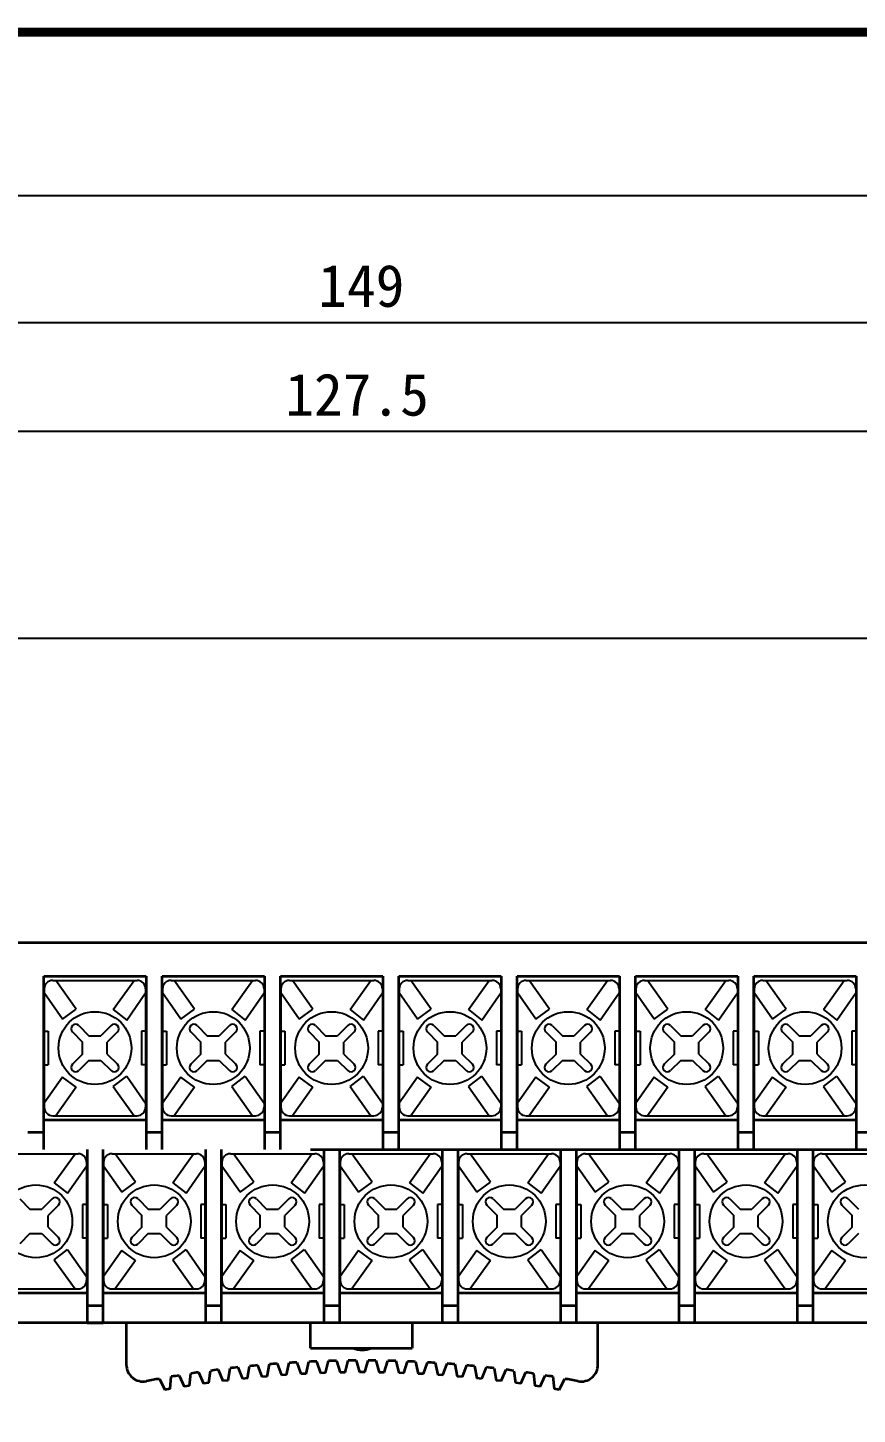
# Model space of a CAD drawing. Header units: millimetres. Extents: x 1618 to 2479, y 422 to 709.
# Drawn here: x 2212.8 to 2261.9, y 627.3 to 709.3 of the extents above; entities that cross this region are included whole.
import ezdxf

# ---------------------------------------------------------------- set-up
doc = ezdxf.new("R2010")
doc.units = ezdxf.units.MM
doc.layers.add('S', color=3, linetype='Continuous')
doc.layers.add('SHEET', color=7, linetype='Continuous')
doc.layers.add('가시적인 것(ISO)', color=7, linetype='Continuous', lineweight=35)
doc.dimstyles.get("Standard").update_dxf_attribs({"dimtxt": 0.18, "dimasz": 0.18, "dimexe": 0.18, "dimexo": 0.0625, "dimgap": 0.09, "dimtad": 0, "dimtih": 1, "dimtoh": 1, "dimdec": 4, "dimzin": 0, "dimdsep": 46, "dimtxsty": 'Standard', "dimcen": 0.09, "dimadec": 0, "dimazin": 0, "dimtfac": 1, "dimtdec": 4, "dimtofl": 0, "dimtmove": 0, "dimatfit": 3, "dimfxl": 1, "dimtolj": 1, "dimtzin": 0, "dimarcsym": 0})

# ---------------------------------------------------------------- blocks, each defined once
blk = doc.blocks.new('*D19')
at = {"color": 4, "lineweight": -2, "transparency": 16777216}
for p, q in [((2168.521, 660.716), (2168.521, 686.157)), ((2296.121, 660.716), (2296.121, 686.157)), ((2171.021, 685.457), (2293.621, 685.457))]:
    blk.add_line(p, q, dxfattribs=at)
at = {"color": 4, "transparency": 16777216}
for points in [[(2171.021, 685.874), (2171.021, 685.04), (2168.521, 685.457)], [(2293.621, 685.874), (2293.621, 685.04), (2296.121, 685.457)]]:
    blk.add_solid(points, dxfattribs=at)
at = {"layer": 'DEFPOINTS', "color": 0, "transparency": 16777216}
for p in [(2296.121, 685.457), (2168.521, 659.216), (2296.121, 659.216)]:
    blk.add_point(p, dxfattribs=at)
at = {"color": 4, "transparency": 16777216, "insert": (2232.321, 687.607), "char_height": 2.5, "attachment_point": 5}
blk.add_mtext('\\A1;127.5', dxfattribs=at)
blk = doc.blocks.new('*D20')
at = {"color": 4, "lineweight": -2, "transparency": 16777216}
for p, q in [((2158.071, 674.216), (2158.071, 692.593)), ((2307.071, 674.216), (2307.071, 692.593)), ((2160.571, 691.893), (2304.571, 691.893))]:
    blk.add_line(p, q, dxfattribs=at)
at = {"color": 4, "transparency": 16777216}
for points in [[(2160.571, 692.309), (2160.571, 691.476), (2158.071, 691.893)], [(2304.571, 692.309), (2304.571, 691.476), (2307.071, 691.893)]]:
    blk.add_solid(points, dxfattribs=at)
at = {"layer": 'DEFPOINTS', "color": 0, "transparency": 16777216}
for p in [(2307.071, 691.893), (2158.071, 672.716), (2307.071, 672.716)]:
    blk.add_point(p, dxfattribs=at)
at = {"color": 4, "transparency": 16777216, "insert": (2232.571, 694.043), "char_height": 2.5, "attachment_point": 5}
blk.add_mtext('\\A1;149', dxfattribs=at)

msp = doc.modelspace()

# ---------------------------------------------------------------- linework, layer by layer
for p, q in [((2158.571, 673.216), (2306.571, 673.216)), ((2214.888, 650.684), (2215.698, 651.276)), ((2221.888, 650.684), (2222.698, 651.276)), ((2228.888, 650.684), (2229.698, 651.276)), ((2235.888, 650.684), (2236.698, 651.276)), ((2242.888, 650.684), (2243.698, 651.276)), ((2249.888, 650.684), (2250.698, 651.276)), ((2256.888, 650.684), (2257.698, 651.276)), ((2217.904, 651.241), (2218.693, 650.625)), ((2224.904, 651.241), (2225.693, 650.625)), ((2231.904, 651.241), (2232.693, 650.625)), ((2238.904, 651.241), (2239.693, 650.625)), ((2245.904, 651.241), (2246.693, 650.625)), ((2252.904, 651.241), (2253.693, 650.625)), ((2259.904, 651.241), (2260.693, 650.625)), ((2215.698, 646.656), (2214.888, 647.248)), ((2217.904, 646.691), (2218.693, 647.307)), ((2222.698, 646.656), (2221.888, 647.248)), ((2224.904, 646.691), (2225.693, 647.307)), ((2229.698, 646.656), (2228.888, 647.248)), ((2231.904, 646.691), (2232.693, 647.307)), ((2236.698, 646.656), (2235.888, 647.248)), ((2238.904, 646.691), (2239.693, 647.307)), ((2243.698, 646.656), (2242.888, 647.248)), ((2245.904, 646.691), (2246.693, 647.307)), ((2250.698, 646.656), (2249.888, 647.248)), ((2252.904, 646.691), (2253.693, 647.307)), ((2257.698, 646.656), (2256.888, 647.248)), ((2259.904, 646.691), (2260.693, 647.307)), ((2214.414, 640.991), (2215.203, 640.375)), ((2218.398, 640.434), (2219.208, 641.026)), ((2221.414, 640.991), (2222.203, 640.375)), ((2225.398, 640.434), (2226.208, 641.026)), ((2228.414, 640.991), (2229.203, 640.375)), ((2232.398, 640.434), (2233.208, 641.026)), ((2235.414, 640.991), (2236.203, 640.375)), ((2239.398, 640.434), (2240.208, 641.026)), ((2242.414, 640.991), (2243.203, 640.375)), ((2246.398, 640.434), (2247.208, 641.026)), ((2249.414, 640.991), (2250.203, 640.375)), ((2253.398, 640.434), (2254.208, 641.026)), ((2256.414, 640.991), (2257.203, 640.375)), ((2260.398, 640.434), (2261.208, 641.026)), ((2214.414, 636.441), (2215.203, 637.057)), ((2219.208, 636.406), (2218.398, 636.998)), ((2221.414, 636.441), (2222.203, 637.057)), ((2226.208, 636.406), (2225.398, 636.998)), ((2228.414, 636.441), (2229.203, 637.057)), ((2233.208, 636.406), (2232.398, 636.998)), ((2235.414, 636.441), (2236.203, 637.057)), ((2240.208, 636.406), (2239.398, 636.998)), ((2242.414, 636.441), (2243.203, 637.057)), ((2247.208, 636.406), (2246.398, 636.998)), ((2249.414, 636.441), (2250.203, 637.057)), ((2254.208, 636.406), (2253.398, 636.998)), ((2256.414, 636.441), (2257.203, 637.057)), ((2261.208, 636.406), (2260.398, 636.998))]:
    msp.add_line(p, q)
at = {"color": 7}
for p, q in [((2214.316, 652.966), (2219.316, 652.966)), ((2215.698, 651.276), (2214.497, 652.966)), ((2217.904, 651.241), (2219.136, 652.966)), ((2221.316, 652.966), (2226.316, 652.966)), ((2222.698, 651.276), (2221.497, 652.966)), ((2224.904, 651.241), (2226.136, 652.966)), ((2228.316, 652.966), (2233.316, 652.966)), ((2229.698, 651.276), (2228.497, 652.966)), ((2231.904, 651.241), (2233.136, 652.966)), ((2235.316, 652.966), (2240.316, 652.966)), ((2236.698, 651.276), (2235.497, 652.966)), ((2238.904, 651.241), (2240.136, 652.966)), ((2242.316, 652.966), (2247.316, 652.966)), ((2243.698, 651.276), (2242.497, 652.966)), ((2245.904, 651.241), (2247.136, 652.966)), ((2249.316, 652.966), (2254.316, 652.966)), ((2250.698, 651.276), (2249.497, 652.966)), ((2252.904, 651.241), (2254.136, 652.966)), ((2256.316, 652.966), (2261.316, 652.966)), ((2257.698, 651.276), (2256.497, 652.966)), ((2259.904, 651.241), (2261.136, 652.966)), ((2213.816, 652.466), (2213.816, 645.466)), ((2214.888, 650.684), (2213.816, 652.224)), ((2218.693, 650.625), (2219.816, 652.224)), ((2219.816, 652.466), (2219.816, 645.466)), ((2220.816, 652.466), (2220.816, 645.466)), ((2221.888, 650.684), (2220.816, 652.224)), ((2225.693, 650.625), (2226.816, 652.224)), ((2226.816, 652.466), (2226.816, 645.466)), ((2227.816, 652.466), (2227.816, 645.466)), ((2228.888, 650.684), (2227.816, 652.224)), ((2232.693, 650.625), (2233.816, 652.224)), ((2233.816, 652.466), (2233.816, 645.466)), ((2234.816, 652.466), (2234.816, 645.466)), ((2235.888, 650.684), (2234.816, 652.224)), ((2239.693, 650.625), (2240.816, 652.224)), ((2240.816, 652.466), (2240.816, 645.466)), ((2241.816, 652.466), (2241.816, 645.466)), ((2242.888, 650.684), (2241.816, 652.224)), ((2246.693, 650.625), (2247.816, 652.224)), ((2247.816, 652.466), (2247.816, 645.466)), ((2248.816, 652.466), (2248.816, 645.466)), ((2249.888, 650.684), (2248.816, 652.224)), ((2253.693, 650.625), (2254.816, 652.224)), ((2254.816, 652.466), (2254.816, 645.466)), ((2255.816, 652.466), (2255.816, 645.466)), ((2256.888, 650.684), (2255.816, 652.224)), ((2260.693, 650.625), (2261.816, 652.224)), ((2261.816, 652.466), (2261.816, 645.466)), ((2215.483, 649.925), (2216.088, 649.32)), ((2215.858, 650.299), (2216.463, 649.694)), ((2216.463, 649.694), (2217.17, 649.694)), ((2217.775, 650.299), (2217.17, 649.694)), ((2218.149, 649.925), (2217.544, 649.32)), ((2222.483, 649.925), (2223.088, 649.32)), ((2222.858, 650.299), (2223.463, 649.694)), ((2223.463, 649.694), (2224.17, 649.694)), ((2224.775, 650.299), (2224.17, 649.694)), ((2225.149, 649.925), (2224.544, 649.32)), ((2229.483, 649.925), (2230.088, 649.32)), ((2229.858, 650.299), (2230.463, 649.694)), ((2230.463, 649.694), (2231.17, 649.694)), ((2231.775, 650.299), (2231.17, 649.694)), ((2232.149, 649.925), (2231.544, 649.32)), ((2236.483, 649.925), (2237.088, 649.32)), ((2236.858, 650.299), (2237.463, 649.694)), ((2237.463, 649.694), (2238.17, 649.694)), ((2238.775, 650.299), (2238.17, 649.694)), ((2239.149, 649.925), (2238.544, 649.32)), ((2243.483, 649.925), (2244.088, 649.32)), ((2243.858, 650.299), (2244.463, 649.694)), ((2244.463, 649.694), (2245.17, 649.694)), ((2245.775, 650.299), (2245.17, 649.694)), ((2246.149, 649.925), (2245.544, 649.32)), ((2250.483, 649.925), (2251.088, 649.32)), ((2250.858, 650.299), (2251.463, 649.694)), ((2251.463, 649.694), (2252.17, 649.694)), ((2252.775, 650.299), (2252.17, 649.694)), ((2253.149, 649.925), (2252.544, 649.32)), ((2257.483, 649.925), (2258.088, 649.32)), ((2257.858, 650.299), (2258.463, 649.694)), ((2258.463, 649.694), (2259.17, 649.694)), ((2259.775, 650.299), (2259.17, 649.694)), ((2260.149, 649.925), (2259.544, 649.32)), ((2216.088, 648.612), (2216.088, 649.32)), ((2217.544, 648.612), (2217.544, 649.32)), ((2223.088, 648.612), (2223.088, 649.32)), ((2224.544, 648.612), (2224.544, 649.32)), ((2230.088, 648.612), (2230.088, 649.32)), ((2231.544, 648.612), (2231.544, 649.32)), ((2237.088, 648.612), (2237.088, 649.32)), ((2238.544, 648.612), (2238.544, 649.32)), ((2244.088, 648.612), (2244.088, 649.32)), ((2245.544, 648.612), (2245.544, 649.32)), ((2251.088, 648.612), (2251.088, 649.32)), ((2252.544, 648.612), (2252.544, 649.32)), ((2258.088, 648.612), (2258.088, 649.32)), ((2259.544, 648.612), (2259.544, 649.32)), ((2216.088, 648.612), (2215.483, 648.007)), ((2216.463, 648.238), (2215.858, 647.633)), ((2216.463, 648.238), (2217.17, 648.238)), ((2217.17, 648.238), (2217.775, 647.633)), ((2217.544, 648.612), (2218.149, 648.007)), ((2223.088, 648.612), (2222.483, 648.007)), ((2223.463, 648.238), (2222.858, 647.633)), ((2223.463, 648.238), (2224.17, 648.238)), ((2224.17, 648.238), (2224.775, 647.633)), ((2224.544, 648.612), (2225.149, 648.007)), ((2230.088, 648.612), (2229.483, 648.007)), ((2230.463, 648.238), (2229.858, 647.633)), ((2230.463, 648.238), (2231.17, 648.238)), ((2231.17, 648.238), (2231.775, 647.633)), ((2231.544, 648.612), (2232.149, 648.007)), ((2237.088, 648.612), (2236.483, 648.007)), ((2237.463, 648.238), (2236.858, 647.633)), ((2237.463, 648.238), (2238.17, 648.238)), ((2238.17, 648.238), (2238.775, 647.633)), ((2238.544, 648.612), (2239.149, 648.007)), ((2244.088, 648.612), (2243.483, 648.007)), ((2244.463, 648.238), (2243.858, 647.633)), ((2244.463, 648.238), (2245.17, 648.238)), ((2245.17, 648.238), (2245.775, 647.633)), ((2245.544, 648.612), (2246.149, 648.007)), ((2251.088, 648.612), (2250.483, 648.007)), ((2251.463, 648.238), (2250.858, 647.633)), ((2251.463, 648.238), (2252.17, 648.238)), ((2252.17, 648.238), (2252.775, 647.633)), ((2252.544, 648.612), (2253.149, 648.007)), ((2258.088, 648.612), (2257.483, 648.007)), ((2258.463, 648.238), (2257.858, 647.633)), ((2258.463, 648.238), (2259.17, 648.238)), ((2259.17, 648.238), (2259.775, 647.633)), ((2259.544, 648.612), (2260.149, 648.007)), ((2214.888, 647.248), (2213.816, 645.708)), ((2218.693, 647.307), (2219.816, 645.708)), ((2221.888, 647.248), (2220.816, 645.708)), ((2225.693, 647.307), (2226.816, 645.708)), ((2228.888, 647.248), (2227.816, 645.708)), ((2232.693, 647.307), (2233.816, 645.708)), ((2235.888, 647.248), (2234.816, 645.708)), ((2239.693, 647.307), (2240.816, 645.708)), ((2242.888, 647.248), (2241.816, 645.708)), ((2246.693, 647.307), (2247.816, 645.708)), ((2249.888, 647.248), (2248.816, 645.708)), ((2253.693, 647.307), (2254.816, 645.708)), ((2256.888, 647.248), (2255.816, 645.708)), ((2260.693, 647.307), (2261.816, 645.708)), ((2215.698, 646.656), (2214.497, 644.966)), ((2217.904, 646.691), (2219.136, 644.966)), ((2222.698, 646.656), (2221.497, 644.966)), ((2224.904, 646.691), (2226.136, 644.966)), ((2229.698, 646.656), (2228.497, 644.966)), ((2231.904, 646.691), (2233.136, 644.966)), ((2236.698, 646.656), (2235.497, 644.966)), ((2238.904, 646.691), (2240.136, 644.966)), ((2243.698, 646.656), (2242.497, 644.966)), ((2245.904, 646.691), (2247.136, 644.966)), ((2250.698, 646.656), (2249.497, 644.966)), ((2252.904, 646.691), (2254.136, 644.966)), ((2257.698, 646.656), (2256.497, 644.966)), ((2259.904, 646.691), (2261.136, 644.966)), ((2214.316, 644.966), (2219.316, 644.966)), ((2221.316, 644.966), (2226.316, 644.966)), ((2228.316, 644.966), (2233.316, 644.966)), ((2235.316, 644.966), (2240.316, 644.966)), ((2242.316, 644.966), (2247.316, 644.966)), ((2249.316, 644.966), (2254.316, 644.966)), ((2256.316, 644.966), (2261.316, 644.966)), ((2210.826, 642.716), (2215.826, 642.716)), ((2214.414, 640.991), (2215.646, 642.716)), ((2217.826, 642.716), (2222.826, 642.716)), ((2219.208, 641.026), (2218.007, 642.716)), ((2221.414, 640.991), (2222.646, 642.716)), ((2224.826, 642.716), (2229.826, 642.716)), ((2226.208, 641.026), (2225.007, 642.716)), ((2228.414, 640.991), (2229.646, 642.716)), ((2231.826, 642.716), (2236.826, 642.716)), ((2233.208, 641.026), (2232.007, 642.716)), ((2235.414, 640.991), (2236.646, 642.716)), ((2238.826, 642.716), (2243.826, 642.716)), ((2240.208, 641.026), (2239.007, 642.716)), ((2242.414, 640.991), (2243.646, 642.716)), ((2245.826, 642.716), (2250.826, 642.716)), ((2247.208, 641.026), (2246.007, 642.716)), ((2249.414, 640.991), (2250.646, 642.716)), ((2252.826, 642.716), (2257.826, 642.716)), ((2254.208, 641.026), (2253.007, 642.716)), ((2256.414, 640.991), (2257.646, 642.716)), ((2259.826, 642.716), (2264.826, 642.716)), ((2261.208, 641.026), (2260.007, 642.716)), ((2215.203, 640.375), (2216.326, 641.974)), ((2216.326, 642.216), (2216.326, 635.216)), ((2217.326, 642.216), (2217.326, 635.216)), ((2218.398, 640.434), (2217.326, 641.974)), ((2222.203, 640.375), (2223.326, 641.974)), ((2223.326, 642.216), (2223.326, 635.216)), ((2224.326, 642.216), (2224.326, 635.216)), ((2225.398, 640.434), (2224.326, 641.974)), ((2229.203, 640.375), (2230.326, 641.974)), ((2230.326, 642.216), (2230.326, 635.216)), ((2231.326, 642.216), (2231.326, 635.216)), ((2232.398, 640.434), (2231.326, 641.974)), ((2236.203, 640.375), (2237.326, 641.974)), ((2237.326, 642.216), (2237.326, 635.216)), ((2238.326, 642.216), (2238.326, 635.216)), ((2239.398, 640.434), (2238.326, 641.974)), ((2243.203, 640.375), (2244.326, 641.974)), ((2244.326, 642.216), (2244.326, 635.216)), ((2245.326, 642.216), (2245.326, 635.216)), ((2246.398, 640.434), (2245.326, 641.974)), ((2250.203, 640.375), (2251.326, 641.974)), ((2251.326, 642.216), (2251.326, 635.216)), ((2252.326, 642.216), (2252.326, 635.216)), ((2253.398, 640.434), (2252.326, 641.974)), ((2257.203, 640.375), (2258.326, 641.974)), ((2258.326, 642.216), (2258.326, 635.216)), ((2259.326, 642.216), (2259.326, 635.216)), ((2260.398, 640.434), (2259.326, 641.974)), ((2212.368, 640.049), (2212.973, 639.444)), ((2214.285, 640.049), (2213.68, 639.444)), ((2219.368, 640.049), (2219.973, 639.444)), ((2221.285, 640.049), (2220.68, 639.444)), ((2226.368, 640.049), (2226.973, 639.444)), ((2228.285, 640.049), (2227.68, 639.444)), ((2233.368, 640.049), (2233.973, 639.444)), ((2235.285, 640.049), (2234.68, 639.444)), ((2240.368, 640.049), (2240.973, 639.444)), ((2242.285, 640.049), (2241.68, 639.444)), ((2247.368, 640.049), (2247.973, 639.444)), ((2249.285, 640.049), (2248.68, 639.444)), ((2254.368, 640.049), (2254.973, 639.444)), ((2256.285, 640.049), (2255.68, 639.444)), ((2261.368, 640.049), (2261.973, 639.444)), ((2212.973, 639.444), (2213.68, 639.444)), ((2214.659, 639.675), (2214.054, 639.07)), ((2214.054, 638.362), (2214.054, 639.07)), ((2218.993, 639.675), (2219.598, 639.07)), ((2219.598, 638.362), (2219.598, 639.07)), ((2219.973, 639.444), (2220.68, 639.444)), ((2221.659, 639.675), (2221.054, 639.07)), ((2221.054, 638.362), (2221.054, 639.07)), ((2225.993, 639.675), (2226.598, 639.07)), ((2226.598, 638.362), (2226.598, 639.07)), ((2226.973, 639.444), (2227.68, 639.444)), ((2228.659, 639.675), (2228.054, 639.07)), ((2228.054, 638.362), (2228.054, 639.07)), ((2232.993, 639.675), (2233.598, 639.07)), ((2233.598, 638.362), (2233.598, 639.07)), ((2233.973, 639.444), (2234.68, 639.444)), ((2235.659, 639.675), (2235.054, 639.07)), ((2235.054, 638.362), (2235.054, 639.07)), ((2239.993, 639.675), (2240.598, 639.07)), ((2240.598, 638.362), (2240.598, 639.07)), ((2240.973, 639.444), (2241.68, 639.444)), ((2242.659, 639.675), (2242.054, 639.07)), ((2242.054, 638.362), (2242.054, 639.07)), ((2246.993, 639.675), (2247.598, 639.07)), ((2247.598, 638.362), (2247.598, 639.07)), ((2247.973, 639.444), (2248.68, 639.444)), ((2249.659, 639.675), (2249.054, 639.07)), ((2249.054, 638.362), (2249.054, 639.07)), ((2253.993, 639.675), (2254.598, 639.07)), ((2254.598, 638.362), (2254.598, 639.07)), ((2254.973, 639.444), (2255.68, 639.444)), ((2256.659, 639.675), (2256.054, 639.07)), ((2256.054, 638.362), (2256.054, 639.07)), ((2260.993, 639.675), (2261.598, 639.07)), ((2261.598, 638.362), (2261.598, 639.07)), ((2214.054, 638.362), (2214.659, 637.757)), ((2219.598, 638.362), (2218.993, 637.757)), ((2221.054, 638.362), (2221.659, 637.757)), ((2226.598, 638.362), (2225.993, 637.757)), ((2228.054, 638.362), (2228.659, 637.757)), ((2233.598, 638.362), (2232.993, 637.757)), ((2235.054, 638.362), (2235.659, 637.757)), ((2240.598, 638.362), (2239.993, 637.757)), ((2242.054, 638.362), (2242.659, 637.757)), ((2247.598, 638.362), (2246.993, 637.757)), ((2249.054, 638.362), (2249.659, 637.757)), ((2254.598, 638.362), (2253.993, 637.757)), ((2256.054, 638.362), (2256.659, 637.757)), ((2261.598, 638.362), (2260.993, 637.757)), ((2212.973, 637.988), (2212.368, 637.383)), ((2212.973, 637.988), (2213.68, 637.988)), ((2213.68, 637.988), (2214.285, 637.383)), ((2219.973, 637.988), (2219.368, 637.383)), ((2219.973, 637.988), (2220.68, 637.988)), ((2220.68, 637.988), (2221.285, 637.383)), ((2226.973, 637.988), (2226.368, 637.383)), ((2226.973, 637.988), (2227.68, 637.988)), ((2227.68, 637.988), (2228.285, 637.383)), ((2233.973, 637.988), (2233.368, 637.383)), ((2233.973, 637.988), (2234.68, 637.988)), ((2234.68, 637.988), (2235.285, 637.383)), ((2240.973, 637.988), (2240.368, 637.383)), ((2240.973, 637.988), (2241.68, 637.988)), ((2241.68, 637.988), (2242.285, 637.383)), ((2247.973, 637.988), (2247.368, 637.383)), ((2247.973, 637.988), (2248.68, 637.988)), ((2248.68, 637.988), (2249.285, 637.383)), ((2254.973, 637.988), (2254.368, 637.383)), ((2254.973, 637.988), (2255.68, 637.988)), ((2255.68, 637.988), (2256.285, 637.383)), ((2261.973, 637.988), (2261.368, 637.383)), ((2215.203, 637.057), (2216.326, 635.458)), ((2218.398, 636.998), (2217.326, 635.458)), ((2222.203, 637.057), (2223.326, 635.458)), ((2225.398, 636.998), (2224.326, 635.458)), ((2229.203, 637.057), (2230.326, 635.458)), ((2232.398, 636.998), (2231.326, 635.458)), ((2236.203, 637.057), (2237.326, 635.458)), ((2239.398, 636.998), (2238.326, 635.458)), ((2243.203, 637.057), (2244.326, 635.458)), ((2246.398, 636.998), (2245.326, 635.458)), ((2250.203, 637.057), (2251.326, 635.458)), ((2253.398, 636.998), (2252.326, 635.458)), ((2257.203, 637.057), (2258.326, 635.458)), ((2260.398, 636.998), (2259.326, 635.458)), ((2214.414, 636.441), (2215.646, 634.716)), ((2219.208, 636.406), (2218.007, 634.716)), ((2221.414, 636.441), (2222.646, 634.716)), ((2226.208, 636.406), (2225.007, 634.716)), ((2228.414, 636.441), (2229.646, 634.716)), ((2233.208, 636.406), (2232.007, 634.716)), ((2235.414, 636.441), (2236.646, 634.716)), ((2240.208, 636.406), (2239.007, 634.716)), ((2242.414, 636.441), (2243.646, 634.716)), ((2247.208, 636.406), (2246.007, 634.716)), ((2249.414, 636.441), (2250.646, 634.716)), ((2254.208, 636.406), (2253.007, 634.716)), ((2256.414, 636.441), (2257.646, 634.716)), ((2261.208, 636.406), (2260.007, 634.716)), ((2210.826, 634.716), (2215.826, 634.716)), ((2217.826, 634.716), (2222.826, 634.716)), ((2224.826, 634.716), (2229.826, 634.716)), ((2231.826, 634.716), (2236.826, 634.716)), ((2238.826, 634.716), (2243.826, 634.716)), ((2245.826, 634.716), (2250.826, 634.716)), ((2252.826, 634.716), (2257.826, 634.716)), ((2259.826, 634.716), (2264.826, 634.716))]:
    msp.add_line(p, q, dxfattribs=at)
at = {"color": 4}
msp.add_lwpolyline([(2077.629, 699.394), (2463.717, 699.394), (2463.717, 566.59), (2077.629, 566.59)], close=True, dxfattribs=at)
at = {"color": 7}
for centre in [(2216.816, 648.966), (2223.816, 648.966), (2230.816, 648.966), (2237.816, 648.966), (2244.816, 648.966), (2251.816, 648.966), (2258.816, 648.966), (2213.326, 638.716), (2220.326, 638.716), (2227.326, 638.716), (2234.326, 638.716), (2241.326, 638.716), (2248.326, 638.716), (2255.326, 638.716), (2262.326, 638.716)]:
    msp.add_circle(centre, 2.153, dxfattribs=at)
for centre, radius, start, end in [((2214.316, 652.466), 0.5, 90, 180), ((2219.316, 652.466), 0.5, 0, 90), ((2221.316, 652.466), 0.5, 90, 180), ((2226.316, 652.466), 0.5, 0, 90), ((2228.316, 652.466), 0.5, 90, 180), ((2233.316, 652.466), 0.5, 0, 90), ((2235.316, 652.466), 0.5, 90, 180), ((2240.316, 652.466), 0.5, 0, 90), ((2242.316, 652.466), 0.5, 90, 180), ((2247.316, 652.466), 0.5, 0, 90), ((2249.316, 652.466), 0.5, 90, 180), ((2254.316, 652.466), 0.5, 0, 90), ((2256.316, 652.466), 0.5, 90, 180), ((2261.316, 652.466), 0.5, 0, 90), ((2215.671, 650.112), 0.265, 45, 225), ((2217.962, 650.112), 0.265, 315, 135), ((2222.671, 650.112), 0.265, 45, 225), ((2224.962, 650.112), 0.265, 315, 135), ((2229.671, 650.112), 0.265, 45, 225), ((2231.962, 650.112), 0.265, 315, 135), ((2236.671, 650.112), 0.265, 45, 225), ((2238.962, 650.112), 0.265, 315, 135), ((2243.671, 650.112), 0.265, 45, 225), ((2245.962, 650.112), 0.265, 315, 135), ((2250.671, 650.112), 0.265, 45, 225), ((2252.962, 650.112), 0.265, 315, 135), ((2257.671, 650.112), 0.265, 45, 225), ((2259.962, 650.112), 0.265, 315, 135), ((2215.671, 647.82), 0.265, 135, 315), ((2217.962, 647.82), 0.265, 225, 45), ((2222.671, 647.82), 0.265, 135, 315), ((2224.962, 647.82), 0.265, 225, 45), ((2229.671, 647.82), 0.265, 135, 315), ((2231.962, 647.82), 0.265, 225, 45), ((2236.671, 647.82), 0.265, 135, 315), ((2238.962, 647.82), 0.265, 225, 45), ((2243.671, 647.82), 0.265, 135, 315), ((2245.962, 647.82), 0.265, 225, 45), ((2250.671, 647.82), 0.265, 135, 315), ((2252.962, 647.82), 0.265, 225, 45), ((2257.671, 647.82), 0.265, 135, 315), ((2259.962, 647.82), 0.265, 225, 45), ((2214.316, 645.466), 0.5, 180, 270), ((2219.316, 645.466), 0.5, 270, 0), ((2221.316, 645.466), 0.5, 180, 270), ((2226.316, 645.466), 0.5, 270, 0), ((2228.316, 645.466), 0.5, 180, 270), ((2233.316, 645.466), 0.5, 270, 0), ((2235.316, 645.466), 0.5, 180, 270), ((2240.316, 645.466), 0.5, 270, 0), ((2242.316, 645.466), 0.5, 180, 270), ((2247.316, 645.466), 0.5, 270, 0), ((2249.316, 645.466), 0.5, 180, 270), ((2254.316, 645.466), 0.5, 270, 0), ((2256.316, 645.466), 0.5, 180, 270), ((2261.316, 645.466), 0.5, 270, 0), ((2215.826, 642.216), 0.5, 0, 90), ((2217.826, 642.216), 0.5, 90, 180), ((2222.826, 642.216), 0.5, 0, 90), ((2224.826, 642.216), 0.5, 90, 180), ((2229.826, 642.216), 0.5, 0, 90), ((2231.826, 642.216), 0.5, 90, 180), ((2236.826, 642.216), 0.5, 0, 90), ((2238.826, 642.216), 0.5, 90, 180), ((2243.826, 642.216), 0.5, 0, 90), ((2245.826, 642.216), 0.5, 90, 180), ((2250.826, 642.216), 0.5, 0, 90), ((2252.826, 642.216), 0.5, 90, 180), ((2257.826, 642.216), 0.5, 0, 90), ((2259.826, 642.216), 0.5, 90, 180), ((2214.472, 639.862), 0.265, 315, 135), ((2219.181, 639.862), 0.265, 45, 225), ((2221.472, 639.862), 0.265, 315, 135), ((2226.181, 639.862), 0.265, 45, 225), ((2228.472, 639.862), 0.265, 315, 135), ((2233.181, 639.862), 0.265, 45, 225), ((2235.472, 639.862), 0.265, 315, 135), ((2240.181, 639.862), 0.265, 45, 225), ((2242.472, 639.862), 0.265, 315, 135), ((2247.181, 639.862), 0.265, 45, 225), ((2249.472, 639.862), 0.265, 315, 135), ((2254.181, 639.862), 0.265, 45, 225), ((2256.472, 639.862), 0.265, 315, 135), ((2261.181, 639.862), 0.265, 45, 225), ((2214.472, 637.57), 0.265, 225, 45), ((2219.181, 637.57), 0.265, 135, 315), ((2221.472, 637.57), 0.265, 225, 45), ((2226.181, 637.57), 0.265, 135, 315), ((2228.472, 637.57), 0.265, 225, 45), ((2233.181, 637.57), 0.265, 135, 315), ((2235.472, 637.57), 0.265, 225, 45), ((2240.181, 637.57), 0.265, 135, 315), ((2242.472, 637.57), 0.265, 225, 45), ((2247.181, 637.57), 0.265, 135, 315), ((2249.472, 637.57), 0.265, 225, 45), ((2254.181, 637.57), 0.265, 135, 315), ((2256.472, 637.57), 0.265, 225, 45), ((2261.181, 637.57), 0.265, 135, 315), ((2215.826, 635.216), 0.5, 270, 0), ((2217.826, 635.216), 0.5, 180, 270), ((2222.826, 635.216), 0.5, 270, 0), ((2224.826, 635.216), 0.5, 180, 270), ((2229.826, 635.216), 0.5, 270, 0), ((2231.826, 635.216), 0.5, 180, 270), ((2236.826, 635.216), 0.5, 270, 0), ((2238.826, 635.216), 0.5, 180, 270), ((2243.826, 635.216), 0.5, 270, 0), ((2245.826, 635.216), 0.5, 180, 270), ((2250.826, 635.216), 0.5, 270, 0), ((2252.826, 635.216), 0.5, 180, 270), ((2257.826, 635.216), 0.5, 270, 0), ((2259.826, 635.216), 0.5, 180, 270)]:
    msp.add_arc(centre, radius, start, end, dxfattribs=at)
at = {"layer": 'S', "color": 0}
for p, q in [((2213.791, 649.966), (2214.056, 649.966)), ((2214.056, 649.966), (2214.056, 647.966)), ((2219.841, 649.966), (2219.576, 649.966)), ((2219.576, 649.966), (2219.576, 647.966)), ((2220.791, 649.966), (2221.056, 649.966)), ((2221.056, 649.966), (2221.056, 647.966)), ((2226.841, 649.966), (2226.576, 649.966)), ((2226.576, 649.966), (2226.576, 647.966)), ((2227.791, 649.966), (2228.056, 649.966)), ((2228.056, 649.966), (2228.056, 647.966)), ((2233.841, 649.966), (2233.576, 649.966)), ((2233.576, 649.966), (2233.576, 647.966)), ((2234.791, 649.966), (2235.056, 649.966)), ((2235.056, 649.966), (2235.056, 647.966)), ((2240.841, 649.966), (2240.576, 649.966)), ((2240.576, 649.966), (2240.576, 647.966)), ((2241.791, 649.966), (2242.056, 649.966)), ((2242.056, 649.966), (2242.056, 647.966)), ((2247.841, 649.966), (2247.576, 649.966)), ((2247.576, 649.966), (2247.576, 647.966)), ((2248.791, 649.966), (2249.056, 649.966)), ((2249.056, 649.966), (2249.056, 647.966)), ((2254.841, 649.966), (2254.576, 649.966)), ((2254.576, 649.966), (2254.576, 647.966)), ((2255.791, 649.966), (2256.056, 649.966)), ((2256.056, 649.966), (2256.056, 647.966)), ((2261.841, 649.966), (2261.576, 649.966)), ((2261.576, 649.966), (2261.576, 647.966)), ((2213.791, 647.966), (2214.056, 647.966)), ((2219.841, 647.966), (2219.576, 647.966)), ((2220.791, 647.966), (2221.056, 647.966)), ((2226.841, 647.966), (2226.576, 647.966)), ((2227.791, 647.966), (2228.056, 647.966)), ((2233.841, 647.966), (2233.576, 647.966)), ((2234.791, 647.966), (2235.056, 647.966)), ((2240.841, 647.966), (2240.576, 647.966)), ((2241.791, 647.966), (2242.056, 647.966)), ((2247.841, 647.966), (2247.576, 647.966)), ((2248.791, 647.966), (2249.056, 647.966)), ((2254.841, 647.966), (2254.576, 647.966)), ((2255.791, 647.966), (2256.056, 647.966)), ((2261.841, 647.966), (2261.576, 647.966)), ((2216.351, 639.716), (2216.086, 639.716)), ((2216.086, 639.716), (2216.086, 637.716)), ((2217.301, 639.716), (2217.566, 639.716)), ((2217.566, 639.716), (2217.566, 637.716)), ((2223.351, 639.716), (2223.086, 639.716)), ((2223.086, 639.716), (2223.086, 637.716)), ((2224.301, 639.716), (2224.566, 639.716)), ((2224.566, 639.716), (2224.566, 637.716)), ((2230.351, 639.716), (2230.086, 639.716)), ((2230.086, 639.716), (2230.086, 637.716)), ((2231.301, 639.716), (2231.566, 639.716)), ((2231.566, 639.716), (2231.566, 637.716)), ((2237.351, 639.716), (2237.086, 639.716)), ((2237.086, 639.716), (2237.086, 637.716)), ((2238.301, 639.716), (2238.566, 639.716)), ((2238.566, 639.716), (2238.566, 637.716)), ((2244.351, 639.716), (2244.086, 639.716)), ((2244.086, 639.716), (2244.086, 637.716)), ((2245.301, 639.716), (2245.566, 639.716)), ((2245.566, 639.716), (2245.566, 637.716)), ((2251.351, 639.716), (2251.086, 639.716)), ((2251.086, 639.716), (2251.086, 637.716)), ((2252.301, 639.716), (2252.566, 639.716)), ((2252.566, 639.716), (2252.566, 637.716)), ((2258.351, 639.716), (2258.086, 639.716)), ((2258.086, 639.716), (2258.086, 637.716)), ((2259.301, 639.716), (2259.566, 639.716)), ((2259.566, 639.716), (2259.566, 637.716)), ((2216.351, 637.716), (2216.086, 637.716)), ((2217.301, 637.716), (2217.566, 637.716)), ((2223.351, 637.716), (2223.086, 637.716)), ((2224.301, 637.716), (2224.566, 637.716)), ((2230.351, 637.716), (2230.086, 637.716)), ((2231.301, 637.716), (2231.566, 637.716)), ((2237.351, 637.716), (2237.086, 637.716)), ((2238.301, 637.716), (2238.566, 637.716)), ((2244.351, 637.716), (2244.086, 637.716)), ((2245.301, 637.716), (2245.566, 637.716)), ((2251.351, 637.716), (2251.086, 637.716)), ((2252.301, 637.716), (2252.566, 637.716)), ((2258.351, 637.716), (2258.086, 637.716)), ((2259.301, 637.716), (2259.566, 637.716))]:
    msp.add_line(p, q, dxfattribs=at)
at = {"layer": 'SHEET', "const_width": 0.527}
msp.add_lwpolyline([(2065.859, 637.967), (2065.859, 422.629), (2478.916, 422.629), (2478.916, 637.967), (2478.916, 709.062), (2325.029, 709.062), (2065.859, 709.062)], close=True, dxfattribs=at)
at = {"layer": '가시적인 것(ISO)'}
for p, q in [((2160.071, 655.216), (2305.071, 655.216)), ((2213.791, 642.966), (2213.791, 653.216)), ((2213.791, 653.216), (2219.841, 653.216)), ((2219.841, 653.216), (2219.841, 642.966)), ((2220.791, 642.966), (2220.791, 653.216)), ((2220.791, 653.216), (2226.841, 653.216)), ((2226.841, 653.216), (2226.841, 642.966)), ((2227.791, 642.966), (2227.791, 653.216)), ((2227.791, 653.216), (2233.841, 653.216)), ((2233.841, 653.216), (2233.841, 642.966)), ((2234.791, 642.966), (2234.791, 653.216)), ((2234.791, 653.216), (2240.841, 653.216)), ((2240.841, 653.216), (2240.841, 642.966)), ((2241.791, 642.966), (2241.791, 653.216)), ((2241.791, 653.216), (2247.841, 653.216)), ((2247.841, 653.216), (2247.841, 642.966)), ((2248.791, 642.966), (2248.791, 653.216)), ((2248.791, 653.216), (2254.841, 653.216)), ((2254.841, 653.216), (2254.841, 642.966)), ((2255.791, 642.966), (2255.791, 653.216)), ((2255.791, 653.216), (2261.841, 653.216)), ((2261.841, 653.216), (2261.841, 642.966)), ((2213.791, 644.716), (2219.841, 644.716)), ((2220.791, 644.716), (2226.841, 644.716)), ((2227.791, 644.716), (2233.841, 644.716)), ((2234.791, 644.716), (2240.841, 644.716)), ((2241.791, 644.716), (2247.841, 644.716)), ((2248.791, 644.716), (2254.841, 644.716)), ((2255.791, 644.716), (2261.841, 644.716)), ((2213.791, 643.966), (2212.841, 643.966)), ((2220.791, 643.966), (2219.841, 643.966)), ((2227.791, 643.966), (2226.841, 643.966)), ((2234.791, 643.966), (2233.841, 643.966)), ((2241.791, 643.966), (2240.841, 643.966)), ((2248.791, 643.966), (2247.841, 643.966)), ((2255.791, 643.966), (2254.841, 643.966)), ((2262.791, 643.966), (2261.841, 643.966)), ((2216.351, 642.966), (2216.351, 632.716)), ((2217.301, 632.716), (2217.301, 642.966)), ((2223.351, 642.966), (2223.351, 632.716)), ((2224.301, 632.716), (2224.301, 642.966)), ((2229.571, 642.966), (2305.071, 642.966)), ((2230.351, 642.966), (2230.351, 632.716)), ((2231.301, 632.716), (2231.301, 642.966)), ((2237.351, 642.966), (2237.351, 632.716)), ((2238.301, 632.716), (2238.301, 642.966)), ((2244.351, 642.966), (2244.351, 632.716)), ((2245.301, 632.716), (2245.301, 642.966)), ((2251.351, 642.966), (2251.351, 632.716)), ((2252.301, 632.716), (2252.301, 642.966)), ((2258.351, 642.966), (2258.351, 632.716)), ((2259.301, 632.716), (2259.301, 642.966)), ((2216.351, 634.466), (2210.301, 634.466)), ((2223.351, 634.466), (2217.301, 634.466)), ((2230.351, 634.466), (2224.301, 634.466)), ((2237.351, 634.466), (2231.301, 634.466)), ((2244.351, 634.466), (2238.301, 634.466)), ((2251.351, 634.466), (2245.301, 634.466)), ((2258.351, 634.466), (2252.301, 634.466)), ((2265.351, 634.466), (2259.301, 634.466)), ((2217.301, 633.716), (2216.351, 633.716)), ((2224.301, 633.716), (2223.351, 633.716)), ((2231.301, 633.716), (2230.351, 633.716)), ((2238.301, 633.716), (2237.351, 633.716)), ((2245.301, 633.716), (2244.351, 633.716)), ((2252.301, 633.716), (2251.351, 633.716)), ((2259.301, 633.716), (2258.351, 633.716)), ((2306.571, 632.716), (2158.571, 632.716)), ((2216.351, 632.716), (2217.301, 632.716)), ((2218.671, 632.716), (2218.671, 630.241)), ((2229.571, 631.216), (2229.571, 632.716)), ((2235.571, 632.716), (2235.571, 631.216)), ((2246.571, 630.241), (2246.571, 632.716)), ((2229.571, 631.216), (2235.571, 631.216)), ((2224.107, 629.942), (2224.39, 629.273)), ((2224.692, 629.31), (2224.805, 630.028)), ((2225.268, 630.081), (2225.54, 629.406)), ((2225.842, 629.438), (2225.968, 630.154)), ((2226.431, 630.199), (2226.691, 629.52)), ((2226.994, 629.546), (2227.132, 630.26)), ((2227.597, 630.297), (2227.845, 629.613)), ((2228.148, 629.635), (2228.298, 630.346)), ((2228.763, 630.374), (2229, 629.687)), ((2229.303, 629.703), (2229.466, 630.411)), ((2229.931, 630.431), (2230.155, 629.74)), ((2230.459, 629.75), (2230.634, 630.456)), ((2231.1, 630.468), (2231.312, 629.773)), ((2231.616, 629.778), (2231.804, 630.48)), ((2232.269, 630.485), (2232.469, 629.785)), ((2232.773, 629.785), (2232.973, 630.485)), ((2233.439, 630.48), (2233.626, 629.778)), ((2233.93, 629.773), (2234.142, 630.468)), ((2234.608, 630.456), (2234.783, 629.75)), ((2235.087, 629.74), (2235.311, 630.431)), ((2235.776, 630.411), (2235.939, 629.703)), ((2236.243, 629.687), (2236.479, 630.374)), ((2236.944, 630.346), (2237.094, 629.635)), ((2237.398, 629.613), (2237.646, 630.297)), ((2238.11, 630.26), (2238.248, 629.546)), ((2238.551, 629.52), (2238.811, 630.199)), ((2239.275, 630.154), (2239.4, 629.438)), ((2239.703, 629.406), (2239.974, 630.081)), ((2240.437, 630.028), (2240.55, 629.31)), ((2240.852, 629.273), (2241.135, 629.942)), ((2220.641, 629.406), (2220.959, 628.752)), ((2221.258, 628.805), (2221.333, 629.528)), ((2221.793, 629.605), (2222.099, 628.945)), ((2222.4, 628.993), (2222.488, 629.715)), ((2222.948, 629.784), (2223.243, 629.119)), ((2223.545, 629.161), (2223.243, 629.119)), ((2223.545, 629.161), (2223.645, 629.881)), ((2224.692, 629.31), (2224.39, 629.273)), ((2225.842, 629.438), (2225.54, 629.406)), ((2226.994, 629.546), (2226.691, 629.52)), ((2228.148, 629.635), (2227.845, 629.613)), ((2229.303, 629.703), (2229, 629.687)), ((2230.459, 629.75), (2230.155, 629.74)), ((2231.616, 629.778), (2231.312, 629.773)), ((2232.773, 629.785), (2232.469, 629.785)), ((2233.93, 629.773), (2233.626, 629.778)), ((2235.087, 629.74), (2234.783, 629.75)), ((2236.243, 629.687), (2235.939, 629.703)), ((2237.398, 629.613), (2237.094, 629.635)), ((2238.551, 629.52), (2238.248, 629.546)), ((2239.703, 629.406), (2239.4, 629.438)), ((2240.852, 629.273), (2240.55, 629.31)), ((2241.597, 629.881), (2241.698, 629.161)), ((2241.999, 629.119), (2241.698, 629.161)), ((2241.999, 629.119), (2242.294, 629.784)), ((2242.755, 629.715), (2242.843, 628.993)), ((2243.143, 628.945), (2243.45, 629.605)), ((2243.909, 629.528), (2243.984, 628.805)), ((2244.284, 628.752), (2244.602, 629.406)), ((2221.258, 628.805), (2220.959, 628.752)), ((2222.4, 628.993), (2222.099, 628.945)), ((2243.143, 628.945), (2242.843, 628.993)), ((2244.284, 628.752), (2243.984, 628.805))]:
    msp.add_line(p, q, dxfattribs=at)
for centre, radius, start, end in [((2232.621, 632.616), 1.5, 248.96053, 291.03947), ((2219.671, 630.241), 1, 180, 280.97853), ((2232.621, 563.485), 67, 97.30079, 97.69921), ((2232.621, 563.485), 67, 96.30079, 96.69921), ((2232.621, 563.485), 67, 95.30079, 95.69921), ((2232.621, 563.485), 67, 94.30079, 94.69921), ((2232.621, 563.485), 67, 93.30079, 93.69921), ((2232.621, 563.485), 67, 92.30079, 92.69921), ((2232.621, 563.485), 67, 91.30079, 91.69921), ((2232.621, 563.485), 67, 90.30079, 90.69921), ((2232.621, 563.485), 67, 89.30079, 89.69921), ((2232.621, 563.485), 67, 88.30079, 88.69921), ((2232.621, 563.485), 67, 87.30079, 87.69921), ((2232.621, 563.485), 67, 86.30079, 86.69921), ((2232.621, 563.485), 67, 85.30079, 85.69921), ((2232.621, 563.485), 67, 84.30079, 84.69921), ((2232.621, 563.485), 67, 83.30079, 83.69921), ((2232.621, 563.485), 67, 82.30079, 82.69921), ((2245.571, 630.241), 1, 259.02147, 0), ((2232.621, 563.485), 67, 100.30079, 100.97853), ((2232.621, 563.485), 67, 99.30079, 99.69921), ((2232.621, 563.485), 67, 98.30079, 98.69921), ((2232.621, 563.485), 67, 81.30079, 81.69921), ((2232.621, 563.485), 67, 80.30079, 80.69921), ((2232.621, 563.485), 67, 79.02147, 79.69921)]:
    msp.add_arc(centre, radius, start, end, dxfattribs=at)

# ---------------------------------------------------------------- dimensions: what is measured, and where the dimension line sits
at = {"color": 0}
dim = msp.add_linear_dim(base=(2307.071, 691.893), p1=(2158.071, 672.716), p2=(2307.071, 672.716), dimstyle='Standard', override={"dimtxt": 2.5, "dimasz": 2.5, "dimexe": 0.7, "dimexo": 1.5, "dimgap": 0.9, "dimtad": 1, "dimtih": 0, "dimtoh": 0, "dimdec": 1, "dimzin": 8, "dimcen": 2.5, "dimclrd": 4, "dimclre": 4, "dimclrt": 4, "dimtofl": 1}, dxfattribs=at)
dim.commit()
dim.dimension.update_dxf_attribs({"geometry": '*D20', "text_midpoint": (2232.571, 694.043)})
dim = msp.add_linear_dim(base=(2296.121, 685.457), p1=(2168.521, 659.216), p2=(2296.121, 659.216), text='127.5', dimstyle='Standard', override={"dimtxt": 2.5, "dimasz": 2.5, "dimexe": 0.7, "dimexo": 1.5, "dimgap": 0.9, "dimtad": 1, "dimtih": 0, "dimtoh": 0, "dimdec": 1, "dimzin": 8, "dimcen": 2.5, "dimclrd": 4, "dimclre": 4, "dimclrt": 4, "dimtofl": 1}, dxfattribs=at)
dim.commit()
dim.dimension.update_dxf_attribs({"geometry": '*D19', "text_midpoint": (2232.321, 687.607)})

doc.saveas('drawing.dxf')
